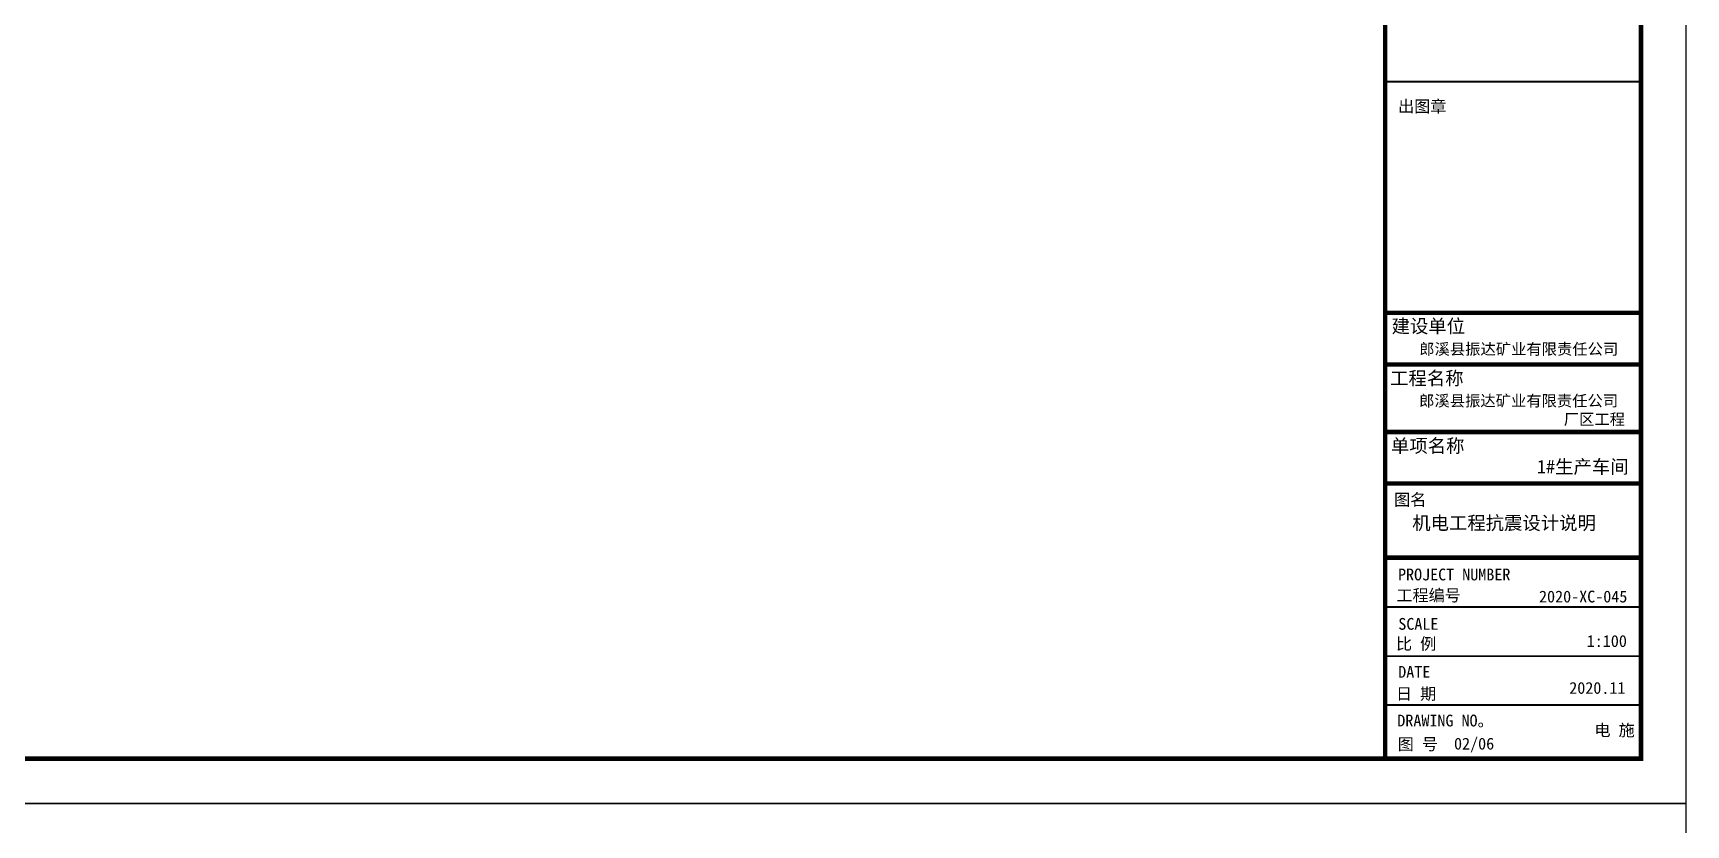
# Model space of a CAD drawing. Extents: x 69728788 to 150676229, y 20327566 to 43663798.
# Drawn here: x 75452794 to 75489625, y 20725491 to 20743132 of the extents above; entities that cross this region are included whole.
import ezdxf

# ---------------------------------------------------------------- set-up
doc = ezdxf.new("R2010")
doc.units = 0
doc.header["$LTSCALE"] = 1000
doc.header["$MEASUREMENT"] = 0
doc.layers.get('0').update_dxf_attribs({"linetype": 'CONTINUOUS'})
for name, color, linetype in [('PUB_TEXT', 7, 'CONTINUOUS'), ('PUB_TITLE', 4, 'CONTINUOUS'), ('图框', 253, 'CONTINUOUS')]:
    doc.layers.add(name, color=color, linetype=linetype)
doc.styles.add('黑体', font='simhei.ttf', dxfattribs={"width": 0.6, "height": 4.3})

msp = doc.modelspace()

# ---------------------------------------------------------------- linework, layer by layer
for p, q in [((75482925.1, 20736900.1), (75488524, 20736900.1)), ((75482925.1, 20735750.1), (75488525.8, 20735750.1)), ((75482925.1, 20734245.9), (75488545.8, 20734245.9)), ((75482925.1, 20733095.9), (75488545.8, 20733095.9))]:
    msp.add_line(p, q)
at = {"layer": 'PUB_TEXT'}
msp.add_line((75482925.1, 20732275), (75482925.1, 20738282), dxfattribs=at)
at = {"layer": 'PUB_TITLE'}
for points in [[(75430225.1, 20725966.1), (75430225.1, 20767966.1), (75489625.1, 20767966.1), (75489625.1, 20725966.1)], [(75430225.1, 20683966.1), (75430225.1, 20725966.1), (75489625.1, 20725966.1), (75489625.1, 20683966.1)]]:
    msp.add_lwpolyline(points, close=True, dxfattribs=at)
at = {"layer": 'PUB_TITLE', "const_width": 100}
msp.add_lwpolyline([(75432725.1, 20726966.1), (75488625.1, 20726966.1), (75488625.1, 20766966.1), (75432725.1, 20766966.1)], close=True, dxfattribs=at)
at = {"layer": '图框', "color": 4}
msp.add_line((75482925.1, 20766966.1), (75482925.1, 20726966.1), dxfattribs=at)
at = {"layer": '图框', "color": 0}
for p, q in [((75482925.1, 20736900.1), (75488603.2, 20736900.1)), ((75482925.1, 20731445.7), (75488625.1, 20731445.7))]:
    msp.add_line(p, q, dxfattribs=at)
at = {"layer": '图框', "color": 4}
for points, const_width in [([(75482925.1, 20766966.1), (75482925.1, 20726966.1)], 98.6), ([(75482925.1, 20736900.1), (75488603.2, 20736900.1)], 99.6), ([(75482925.1, 20735750.1), (75488605.1, 20735750.1)], 99.6), ([(75482925.1, 20734245.9), (75488625.1, 20734245.9)], 99.6), ([(75482925.1, 20733095.9), (75488625.1, 20733095.9)], 99.6), ([(75482925.1, 20731445.7), (75488625.1, 20731445.7)], 99.6), ([(75482925.1, 20730346.9), (75488625.1, 20730346.9)], 40.3), ([(75482925.1, 20729249.9), (75488625.1, 20729249.9)], 40.3), ([(75482925.1, 20728161.3), (75488625.1, 20728161.3)], 40.3)]:
    msp.add_lwpolyline(points, dxfattribs=dict(at, const_width=const_width))
at = {"layer": '图框', "color": 4, "const_width": 98.6}
msp.add_lwpolyline([(75482925.1, 20766966.1), (75488625.1, 20766966.1), (75488625.1, 20726966.1), (75482925.1, 20726966.1)], close=True, dxfattribs=at)
at = {"layer": '图框', "color": 0}
for points, const_width in [([(75482925.1, 20742048.5), (75488625.1, 20742048.5)], 50), ([(75482925.1, 20736900.1), (75488603.2, 20736900.1)], 40.3), ([(75482925.1, 20731445.7), (75488625.1, 20731445.7)], 40.3)]:
    msp.add_lwpolyline(points, dxfattribs=dict(at, const_width=const_width))

# ---------------------------------------------------------------- texts
at = {"layer": 'PUB_TEXT', "style": '黑体'}
for s, height, p in [('郎溪县振达矿业有限责任公司', 250, (75483683.1, 20735967.1)), ('郎溪县振达矿业有限责任公司', 250, (75483680.7, 20734815.7)), ('厂区工程', 250, (75486903.2, 20734403.8)), ('1#生产车间', 300, (75486301.8, 20733322.3)), ('机电工程抗震设计说明', 300, (75483525.6, 20732068.3)), ('2020-XC-045', 262.944, (75486351.8, 20730447.5)), ('1:100', 262.94, (75487414.3, 20729456.1)), ('2020.11', 262.94, (75487024.6, 20728411.8)), ('电 施', 262.94, (75487586.5, 20727471.1)), ('02/06', 262.94, (75484457.6, 20727170.4))]:
    msp.add_text(s, height=height, dxfattribs=at).set_placement(p)
at = {"layer": '图框', "color": 4, "style": '黑体'}
for s, height, p in [('出图章', 262.94, (75483211, 20741368.1)), ('建设单位', 300, (75483066.2, 20736453.7)), ('工程名称', 300, (75483033, 20735291.7)), ('单项名称', 300, (75483052.9, 20733787.4)), ('图名', 262.94, (75483122.2, 20732605.4)), ('工程编号', 262.94, (75483173.7, 20730473.9)), ('SCALE', 262.94, (75483215.5, 20729838.4)), ('比 例', 262.94, (75483164.8, 20729395.5)), ('DATE', 262.94, (75483214.2, 20728769.8)), ('日 期', 262.94, (75483164.8, 20728282.6)), ('DRAWING NO。', 262.944, (75483193.4, 20727685.1)), ('图 号', 262.94, (75483202.1, 20727160))]:
    msp.add_text(s, height=height, dxfattribs=at).set_placement(p)
at = {"layer": '图框', "color": 0, "style": '黑体'}
msp.add_text('PROJECT NUMBER', height=262.944, dxfattribs=at).set_placement((75483209.1, 20730938.7))

doc.saveas('drawing.dxf')
